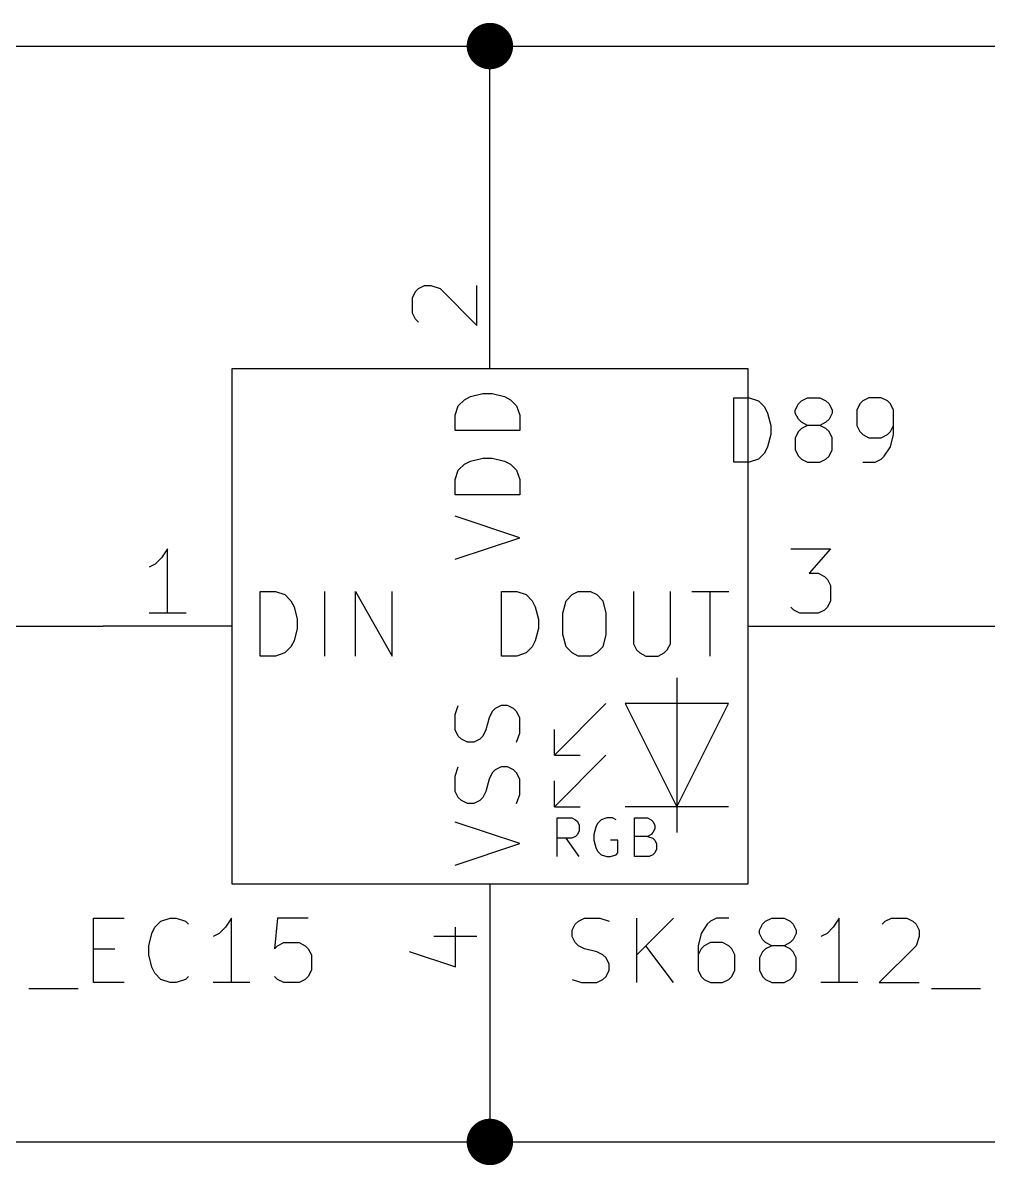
# Model space of a CAD drawing. Header units: millimetres. Extents: x 10 to 287, y -200 to -10.
# Drawn here: x 113.99 to 133.01, y -62.69 to -40.18 of the extents above; entities that cross this region are included whole.
import ezdxf

# ---------------------------------------------------------------- set-up
doc = ezdxf.new("R2010")
doc.units = ezdxf.units.MM
for name, color, linetype in [('GREENSIXTYFIVE', 129, 'CONTINUOUS'), ('LIGHTGREEN', 92, 'CONTINUOUS'), ('LIGHTRED', 12, 'CONTINUOUS'), ('RED', 14, 'CONTINUOUS'), ('WHITE', 250, 'CONTINUOUS')]:
    doc.layers.add(name, color=color, linetype=linetype)

msp = doc.modelspace()

# ---------------------------------------------------------------- linework, layer by layer
at = {"layer": 'GREENSIXTYFIVE', "linetype": 'CONTINUOUS'}
for p, q in [((122.568, -47.7278), (122.689, -47.6068)), ((122.568, -47.7278), (122.689, -47.6068)), ((122.689, -47.6068), (122.8099, -47.5463)), ((122.689, -47.6068), (122.8099, -47.5463)), ((122.8099, -47.5463), (123.0518, -47.4859)), ((122.8099, -47.5463), (123.0518, -47.4859)), ((123.0518, -47.4859), (123.2332, -47.4859)), ((123.0518, -47.4859), (123.2332, -47.4859)), ((123.2332, -47.4859), (123.4751, -47.5463)), ((123.2332, -47.4859), (123.4751, -47.5463)), ((123.4751, -47.5463), (123.5961, -47.6068)), ((123.4751, -47.5463), (123.5961, -47.6068)), ((123.5961, -47.6068), (123.7171, -47.7278)), ((123.5961, -47.6068), (123.7171, -47.7278)), ((127.9978, -48.8392), (127.9978, -47.5692)), ((127.9978, -47.5692), (128.3002, -47.5692)), ((127.9978, -48.8392), (127.9978, -47.5692)), ((127.9978, -47.5692), (128.3002, -47.5692)), ((128.3002, -47.5692), (128.4816, -47.6297)), ((128.3002, -47.5692), (128.4816, -47.6297)), ((128.4816, -47.6297), (128.6026, -47.7507)), ((128.4816, -47.6297), (128.6026, -47.7507)), ((129.2074, -47.8111), (129.2678, -47.6902)), ((129.2074, -47.8111), (129.2678, -47.6902)), ((129.2678, -47.6902), (129.3283, -47.6297)), ((129.2678, -47.6902), (129.3283, -47.6297)), ((129.3283, -47.6297), (129.4493, -47.5692)), ((129.3283, -47.6297), (129.4493, -47.5692)), ((129.4493, -47.5692), (129.6912, -47.5692)), ((129.4493, -47.5692), (129.6912, -47.5692)), ((129.6912, -47.5692), (129.8121, -47.6297)), ((129.6912, -47.5692), (129.8121, -47.6297)), ((129.8121, -47.6297), (129.8726, -47.6902)), ((129.8121, -47.6297), (129.8726, -47.6902)), ((129.8726, -47.6902), (129.9331, -47.8111)), ((129.8726, -47.6902), (129.9331, -47.8111)), ((130.4773, -47.6902), (130.4169, -47.8111)), ((130.4773, -47.6902), (130.4169, -47.8111)), ((130.5378, -47.6297), (130.4773, -47.6902)), ((130.5378, -47.6297), (130.4773, -47.6902)), ((130.6588, -47.5692), (130.5378, -47.6297)), ((130.6588, -47.5692), (130.5378, -47.6297)), ((130.9007, -47.5692), (130.6588, -47.5692)), ((130.9007, -47.5692), (130.6588, -47.5692)), ((131.0216, -47.6297), (130.9007, -47.5692)), ((131.0216, -47.6297), (130.9007, -47.5692)), ((131.0821, -47.6902), (131.0216, -47.6297)), ((131.0821, -47.6902), (131.0216, -47.6297)), ((131.1426, -47.8111), (131.0821, -47.6902)), ((131.1426, -47.8111), (131.0821, -47.6902)), ((122.5075, -47.9092), (122.568, -47.7278)), ((122.5075, -47.9092), (122.568, -47.7278)), ((122.5075, -48.2116), (122.5075, -47.9092)), ((122.5075, -48.2116), (122.5075, -47.9092)), ((123.7171, -47.7278), (123.7775, -47.9092)), ((123.7171, -47.7278), (123.7775, -47.9092)), ((123.7775, -47.9092), (123.7775, -48.2116)), ((123.7775, -47.9092), (123.7775, -48.2116)), ((128.6026, -47.7507), (128.6631, -47.8716)), ((128.6026, -47.7507), (128.6631, -47.8716)), ((128.6631, -47.8716), (128.7235, -48.1135)), ((128.6631, -47.8716), (128.7235, -48.1135)), ((129.2074, -47.8716), (129.2074, -47.8111)), ((129.2074, -47.8716), (129.2074, -47.8111)), ((129.2678, -47.9926), (129.2074, -47.8716)), ((129.2678, -47.9926), (129.2074, -47.8716)), ((129.9331, -47.8716), (129.8726, -47.9926)), ((129.9331, -47.8716), (129.8726, -47.9926)), ((129.9331, -47.8111), (129.9331, -47.8716)), ((129.9331, -47.8111), (129.9331, -47.8716)), ((130.4169, -47.8111), (130.4169, -48.1135)), ((130.4169, -47.8111), (130.4169, -48.1135)), ((131.1426, -48.2949), (131.1426, -47.8111)), ((131.1426, -48.2949), (131.1426, -47.8111)), ((128.7235, -48.1135), (128.7235, -48.2949)), ((128.7235, -48.1135), (128.7235, -48.2949)), ((129.3283, -48.053), (129.2678, -47.9926)), ((129.3283, -48.053), (129.2678, -47.9926)), ((129.4493, -48.1135), (129.3283, -48.053)), ((129.4493, -48.1135), (129.3283, -48.053)), ((129.4493, -48.1135), (129.3283, -48.174)), ((129.4493, -48.1135), (129.3283, -48.174)), ((129.6912, -48.1135), (129.4493, -48.1135)), ((129.6912, -48.1135), (129.4493, -48.1135)), ((129.8121, -48.053), (129.6912, -48.1135)), ((129.8121, -48.053), (129.6912, -48.1135)), ((129.8121, -48.174), (129.6912, -48.1135)), ((129.8121, -48.174), (129.6912, -48.1135)), ((129.8726, -47.9926), (129.8121, -48.053)), ((129.8726, -47.9926), (129.8121, -48.053)), ((130.4169, -48.1135), (130.4773, -48.2345)), ((130.4169, -48.1135), (130.4773, -48.2345)), ((131.0821, -48.2345), (131.1426, -48.1135)), ((131.0821, -48.2345), (131.1426, -48.1135)), ((123.7775, -48.2116), (122.5075, -48.2116)), ((123.7775, -48.2116), (122.5075, -48.2116)), ((128.7235, -48.2949), (128.6631, -48.5368)), ((128.7235, -48.2949), (128.6631, -48.5368)), ((129.2678, -48.2345), (129.2074, -48.3554)), ((129.2678, -48.2345), (129.2074, -48.3554)), ((129.2074, -48.3554), (129.2074, -48.5973)), ((129.2074, -48.3554), (129.2074, -48.5973)), ((129.3283, -48.174), (129.2678, -48.2345)), ((129.3283, -48.174), (129.2678, -48.2345)), ((129.8726, -48.2345), (129.8121, -48.174)), ((129.8726, -48.2345), (129.8121, -48.174)), ((129.9331, -48.3554), (129.8726, -48.2345)), ((129.9331, -48.3554), (129.8726, -48.2345)), ((129.9331, -48.5973), (129.9331, -48.3554)), ((129.9331, -48.5973), (129.9331, -48.3554)), ((130.4773, -48.2345), (130.5378, -48.2949)), ((130.4773, -48.2345), (130.5378, -48.2949)), ((130.5378, -48.2949), (130.6588, -48.3554)), ((130.5378, -48.2949), (130.6588, -48.3554)), ((130.6588, -48.3554), (130.9007, -48.3554)), ((130.6588, -48.3554), (130.9007, -48.3554)), ((130.9007, -48.3554), (131.0216, -48.2949)), ((130.9007, -48.3554), (131.0216, -48.2949)), ((131.0216, -48.2949), (131.0821, -48.2345)), ((131.0216, -48.2949), (131.0821, -48.2345)), ((131.0821, -48.5368), (131.1426, -48.2949)), ((131.0821, -48.5368), (131.1426, -48.2949)), ((128.6631, -48.5368), (128.6026, -48.6578)), ((128.6631, -48.5368), (128.6026, -48.6578)), ((129.2074, -48.5973), (129.2678, -48.7183)), ((129.2074, -48.5973), (129.2678, -48.7183)), ((129.8726, -48.7183), (129.9331, -48.5973)), ((129.8726, -48.7183), (129.9331, -48.5973)), ((130.9611, -48.7183), (131.0821, -48.5368)), ((130.9611, -48.7183), (131.0821, -48.5368)), ((122.689, -48.8768), (122.8099, -48.8163)), ((122.689, -48.8768), (122.8099, -48.8163)), ((122.8099, -48.8163), (123.0518, -48.7559)), ((122.8099, -48.8163), (123.0518, -48.7559)), ((123.0518, -48.7559), (123.2332, -48.7559)), ((123.0518, -48.7559), (123.2332, -48.7559)), ((123.2332, -48.7559), (123.4751, -48.8163)), ((123.2332, -48.7559), (123.4751, -48.8163)), ((123.4751, -48.8163), (123.5961, -48.8768)), ((123.4751, -48.8163), (123.5961, -48.8768)), ((128.4816, -48.7788), (128.3002, -48.8392)), ((128.4816, -48.7788), (128.3002, -48.8392)), ((128.6026, -48.6578), (128.4816, -48.7788)), ((128.6026, -48.6578), (128.4816, -48.7788)), ((129.2678, -48.7183), (129.3283, -48.7788)), ((129.2678, -48.7183), (129.3283, -48.7788)), ((129.3283, -48.7788), (129.4493, -48.8392)), ((129.3283, -48.7788), (129.4493, -48.8392)), ((129.6912, -48.8392), (129.8121, -48.7788)), ((129.6912, -48.8392), (129.8121, -48.7788)), ((129.8121, -48.7788), (129.8726, -48.7183)), ((129.8121, -48.7788), (129.8726, -48.7183)), ((130.7797, -48.8392), (130.9007, -48.7788)), ((130.7797, -48.8392), (130.9007, -48.7788)), ((130.9007, -48.7788), (130.9611, -48.7183)), ((130.9007, -48.7788), (130.9611, -48.7183)), ((122.5075, -49.1792), (122.568, -48.9978)), ((122.5075, -49.1792), (122.568, -48.9978)), ((122.568, -48.9978), (122.689, -48.8768)), ((122.568, -48.9978), (122.689, -48.8768)), ((123.5961, -48.8768), (123.7171, -48.9978)), ((123.5961, -48.8768), (123.7171, -48.9978)), ((123.7171, -48.9978), (123.7775, -49.1792)), ((123.7171, -48.9978), (123.7775, -49.1792)), ((128.3002, -48.8392), (127.9978, -48.8392)), ((128.3002, -48.8392), (127.9978, -48.8392)), ((129.4493, -48.8392), (129.6912, -48.8392)), ((129.4493, -48.8392), (129.6912, -48.8392)), ((130.5378, -48.8392), (130.7797, -48.8392)), ((130.5378, -48.8392), (130.7797, -48.8392)), ((122.5075, -49.4816), (122.5075, -49.1792)), ((122.5075, -49.4816), (122.5075, -49.1792)), ((123.7775, -49.1792), (123.7775, -49.4816)), ((123.7775, -49.1792), (123.7775, -49.4816)), ((123.7775, -49.4816), (122.5075, -49.4816)), ((123.7775, -49.4816), (122.5075, -49.4816)), ((123.7775, -50.3283), (122.5075, -49.9049)), ((123.7775, -50.3283), (122.5075, -49.9049)), ((122.5075, -50.7516), (123.7775, -50.3283)), ((122.5075, -50.7516), (123.7775, -50.3283)), ((118.6663, -52.6575), (118.6663, -51.3875)), ((118.6663, -51.3875), (118.9687, -51.3875)), ((118.6663, -52.6575), (118.6663, -51.3875)), ((118.6663, -51.3875), (118.9687, -51.3875)), ((118.9687, -51.3875), (119.1501, -51.448)), ((118.9687, -51.3875), (119.1501, -51.448)), ((119.1501, -51.448), (119.2711, -51.569)), ((119.1501, -51.448), (119.2711, -51.569)), ((119.9363, -52.6575), (119.9363, -51.3875)), ((119.9363, -52.6575), (119.9363, -51.3875)), ((120.5411, -52.6575), (120.5411, -51.3875)), ((120.5411, -51.3875), (121.2668, -52.6575)), ((120.5411, -52.6575), (120.5411, -51.3875)), ((120.5411, -51.3875), (121.2668, -52.6575)), ((121.2668, -52.6575), (121.2668, -51.3875)), ((121.2668, -52.6575), (121.2668, -51.3875)), ((123.4197, -52.6575), (123.4197, -51.3875)), ((123.4197, -51.3875), (123.7221, -51.3875)), ((123.4197, -52.6575), (123.4197, -51.3875)), ((123.4197, -51.3875), (123.7221, -51.3875)), ((123.7221, -51.3875), (123.9035, -51.448)), ((123.7221, -51.3875), (123.9035, -51.448)), ((123.9035, -51.448), (124.0245, -51.569)), ((123.9035, -51.448), (124.0245, -51.569)), ((124.6897, -51.569), (124.8107, -51.448)), ((124.6897, -51.569), (124.8107, -51.448)), ((124.8107, -51.448), (124.9316, -51.3875)), ((124.8107, -51.448), (124.9316, -51.3875)), ((124.9316, -51.3875), (125.1735, -51.3875)), ((124.9316, -51.3875), (125.1735, -51.3875)), ((125.1735, -51.3875), (125.2945, -51.448)), ((125.1735, -51.3875), (125.2945, -51.448)), ((125.2945, -51.448), (125.4154, -51.569)), ((125.2945, -51.448), (125.4154, -51.569)), ((126.0202, -51.3875), (126.0202, -52.4156)), ((126.0202, -51.3875), (126.0202, -52.4156)), ((126.7459, -52.4156), (126.7459, -51.3875)), ((126.7459, -52.4156), (126.7459, -51.3875)), ((127.1693, -51.3875), (127.895, -51.3875)), ((127.1693, -51.3875), (127.895, -51.3875)), ((127.5322, -52.6575), (127.5322, -51.3875)), ((127.5322, -52.6575), (127.5322, -51.3875)), ((119.2711, -51.569), (119.3316, -51.6899)), ((119.2711, -51.569), (119.3316, -51.6899)), ((119.3316, -51.6899), (119.392, -51.9318)), ((119.3316, -51.6899), (119.392, -51.9318)), ((124.0245, -51.569), (124.085, -51.6899)), ((124.0245, -51.569), (124.085, -51.6899)), ((124.085, -51.6899), (124.1454, -51.9318)), ((124.085, -51.6899), (124.1454, -51.9318)), ((124.6293, -51.8109), (124.6897, -51.569)), ((124.6293, -51.8109), (124.6897, -51.569)), ((125.4154, -51.569), (125.4759, -51.8109)), ((125.4154, -51.569), (125.4759, -51.8109)), ((119.392, -51.9318), (119.392, -52.1132)), ((119.392, -51.9318), (119.392, -52.1132)), ((124.1454, -51.9318), (124.1454, -52.1132)), ((124.1454, -51.9318), (124.1454, -52.1132)), ((124.6293, -52.2342), (124.6293, -51.8109)), ((124.6293, -52.2342), (124.6293, -51.8109)), ((125.4759, -51.8109), (125.4759, -52.2342)), ((125.4759, -51.8109), (125.4759, -52.2342)), ((119.392, -52.1132), (119.3316, -52.3551)), ((119.392, -52.1132), (119.3316, -52.3551)), ((124.1454, -52.1132), (124.085, -52.3551)), ((124.1454, -52.1132), (124.085, -52.3551)), ((119.3316, -52.3551), (119.2711, -52.4761)), ((119.3316, -52.3551), (119.2711, -52.4761)), ((124.085, -52.3551), (124.0245, -52.4761)), ((124.085, -52.3551), (124.0245, -52.4761)), ((124.6897, -52.4761), (124.6293, -52.2342)), ((124.6897, -52.4761), (124.6293, -52.2342)), ((125.4759, -52.2342), (125.4154, -52.4761)), ((125.4759, -52.2342), (125.4154, -52.4761)), ((126.0202, -52.4156), (126.0807, -52.5366)), ((126.0202, -52.4156), (126.0807, -52.5366)), ((126.6855, -52.5366), (126.7459, -52.4156)), ((126.6855, -52.5366), (126.7459, -52.4156)), ((118.9687, -52.6575), (118.6663, -52.6575)), ((118.9687, -52.6575), (118.6663, -52.6575)), ((119.1501, -52.5971), (118.9687, -52.6575)), ((119.1501, -52.5971), (118.9687, -52.6575)), ((119.2711, -52.4761), (119.1501, -52.5971)), ((119.2711, -52.4761), (119.1501, -52.5971)), ((123.7221, -52.6575), (123.4197, -52.6575)), ((123.7221, -52.6575), (123.4197, -52.6575)), ((123.9035, -52.5971), (123.7221, -52.6575)), ((123.9035, -52.5971), (123.7221, -52.6575)), ((124.0245, -52.4761), (123.9035, -52.5971)), ((124.0245, -52.4761), (123.9035, -52.5971)), ((124.8107, -52.5971), (124.6897, -52.4761)), ((124.8107, -52.5971), (124.6897, -52.4761)), ((124.9316, -52.6575), (124.8107, -52.5971)), ((124.9316, -52.6575), (124.8107, -52.5971)), ((125.1735, -52.6575), (124.9316, -52.6575)), ((125.1735, -52.6575), (124.9316, -52.6575)), ((125.2945, -52.5971), (125.1735, -52.6575)), ((125.2945, -52.5971), (125.1735, -52.6575)), ((125.4154, -52.4761), (125.2945, -52.5971)), ((125.4154, -52.4761), (125.2945, -52.5971)), ((126.0807, -52.5366), (126.1412, -52.5971)), ((126.0807, -52.5366), (126.1412, -52.5971)), ((126.1412, -52.5971), (126.2621, -52.6575)), ((126.1412, -52.5971), (126.2621, -52.6575)), ((126.2621, -52.6575), (126.504, -52.6575)), ((126.2621, -52.6575), (126.504, -52.6575)), ((126.504, -52.6575), (126.625, -52.5971)), ((126.504, -52.6575), (126.625, -52.5971)), ((126.625, -52.5971), (126.6855, -52.5366)), ((126.625, -52.5971), (126.6855, -52.5366)), ((122.5075, -53.8117), (122.568, -53.6302)), ((122.5075, -53.8117), (122.568, -53.6302)), ((123.2332, -53.7512), (123.1728, -53.8721)), ((123.2332, -53.7512), (123.1728, -53.8721)), ((123.2937, -53.6907), (123.2332, -53.7512)), ((123.2937, -53.6907), (123.2332, -53.7512)), ((123.4147, -53.6302), (123.2937, -53.6907)), ((123.4147, -53.6302), (123.2937, -53.6907)), ((123.5356, -53.6302), (123.4147, -53.6302)), ((123.5356, -53.6302), (123.4147, -53.6302)), ((123.6566, -53.6907), (123.5356, -53.6302)), ((123.6566, -53.6907), (123.5356, -53.6302)), ((123.7171, -53.7512), (123.6566, -53.6907)), ((123.7171, -53.7512), (123.6566, -53.6907)), ((123.7775, -53.8721), (123.7171, -53.7512)), ((123.7775, -53.8721), (123.7171, -53.7512)), ((122.5075, -54.114), (122.5075, -53.8117)), ((122.5075, -54.114), (122.5075, -53.8117)), ((123.1728, -53.8721), (123.1123, -54.114)), ((123.1728, -53.8721), (123.1123, -54.114)), ((123.7775, -54.1745), (123.7775, -53.8721)), ((123.7775, -54.1745), (123.7775, -53.8721)), ((122.568, -54.235), (122.5075, -54.114)), ((122.568, -54.235), (122.5075, -54.114)), ((122.6285, -54.2955), (122.568, -54.235)), ((122.6285, -54.2955), (122.568, -54.235)), ((123.0518, -54.235), (122.9913, -54.2955)), ((123.0518, -54.235), (122.9913, -54.2955)), ((123.1123, -54.114), (123.0518, -54.235)), ((123.1123, -54.114), (123.0518, -54.235)), ((123.7171, -54.3559), (123.7775, -54.1745)), ((123.7171, -54.3559), (123.7775, -54.1745)), ((122.7494, -54.3559), (122.6285, -54.2955)), ((122.7494, -54.3559), (122.6285, -54.2955)), ((122.8704, -54.3559), (122.7494, -54.3559)), ((122.8704, -54.3559), (122.7494, -54.3559)), ((122.9913, -54.2955), (122.8704, -54.3559)), ((122.9913, -54.2955), (122.8704, -54.3559)), ((122.5075, -55.0212), (122.568, -54.8397)), ((122.5075, -55.0212), (122.568, -54.8397)), ((123.2937, -54.9002), (123.2332, -54.9607)), ((123.2937, -54.9002), (123.2332, -54.9607)), ((123.4147, -54.8397), (123.2937, -54.9002)), ((123.4147, -54.8397), (123.2937, -54.9002)), ((123.5356, -54.8397), (123.4147, -54.8397)), ((123.5356, -54.8397), (123.4147, -54.8397)), ((123.6566, -54.9002), (123.5356, -54.8397)), ((123.6566, -54.9002), (123.5356, -54.8397)), ((123.7171, -54.9607), (123.6566, -54.9002)), ((123.7171, -54.9607), (123.6566, -54.9002)), ((122.5075, -55.3235), (122.5075, -55.0212)), ((122.5075, -55.3235), (122.5075, -55.0212)), ((123.1728, -55.0816), (123.1123, -55.3235)), ((123.1728, -55.0816), (123.1123, -55.3235)), ((123.2332, -54.9607), (123.1728, -55.0816)), ((123.2332, -54.9607), (123.1728, -55.0816)), ((123.7775, -55.0816), (123.7171, -54.9607)), ((123.7775, -55.0816), (123.7171, -54.9607)), ((123.7775, -55.384), (123.7775, -55.0816)), ((123.7775, -55.384), (123.7775, -55.0816)), ((122.568, -55.4445), (122.5075, -55.3235)), ((122.568, -55.4445), (122.5075, -55.3235)), ((123.1123, -55.3235), (123.0518, -55.4445)), ((123.1123, -55.3235), (123.0518, -55.4445)), ((122.6285, -55.505), (122.568, -55.4445)), ((122.6285, -55.505), (122.568, -55.4445)), ((122.7494, -55.5654), (122.6285, -55.505)), ((122.7494, -55.5654), (122.6285, -55.505)), ((122.8704, -55.5654), (122.7494, -55.5654)), ((122.8704, -55.5654), (122.7494, -55.5654)), ((122.9913, -55.505), (122.8704, -55.5654)), ((122.9913, -55.505), (122.8704, -55.5654)), ((123.0518, -55.4445), (122.9913, -55.505)), ((123.0518, -55.4445), (122.9913, -55.505)), ((123.7171, -55.5654), (123.7775, -55.384)), ((123.7171, -55.5654), (123.7775, -55.384)), ((123.7775, -56.3517), (122.5075, -55.9283)), ((123.7775, -56.3517), (122.5075, -55.9283)), ((122.5075, -56.775), (123.7775, -56.3517)), ((122.5075, -56.775), (123.7775, -56.3517)), ((115.3786, -59.0889), (115.3786, -57.8189)), ((115.3786, -57.8189), (115.9834, -57.8189)), ((115.3786, -59.0889), (115.3786, -57.8189)), ((115.3786, -57.8189), (115.9834, -57.8189)), ((116.7091, -57.8794), (116.8905, -57.8189)), ((116.7091, -57.8794), (116.8905, -57.8189)), ((116.8905, -57.8189), (117.0114, -57.8189)), ((116.8905, -57.8189), (117.0114, -57.8189)), ((117.0114, -57.8189), (117.1929, -57.8794)), ((117.0114, -57.8189), (117.1929, -57.8794)), ((118.1, -57.8189), (117.9791, -58.0004)), ((118.1, -57.8189), (117.9791, -58.0004)), ((118.1, -59.0889), (118.1, -57.8189)), ((118.1, -59.0889), (118.1, -57.8189)), ((119.0071, -57.8189), (118.9467, -58.4237)), ((119.0071, -57.8189), (118.9467, -58.4237)), ((119.6119, -57.8189), (119.0071, -57.8189)), ((119.6119, -57.8189), (119.0071, -57.8189)), ((124.934, -57.8794), (125.055, -57.8189)), ((124.934, -57.8794), (125.055, -57.8189)), ((125.055, -57.8189), (125.3573, -57.8189)), ((125.055, -57.8189), (125.3573, -57.8189)), ((125.3573, -57.8189), (125.5388, -57.8794)), ((125.3573, -57.8189), (125.5388, -57.8794)), ((126.083, -59.0889), (126.083, -57.8189)), ((126.8087, -57.8189), (126.083, -58.5446)), ((126.083, -59.0889), (126.083, -57.8189)), ((126.8087, -57.8189), (126.083, -58.5446)), ((127.6554, -57.8189), (127.5345, -57.8794)), ((127.6554, -57.8189), (127.5345, -57.8794)), ((127.8973, -57.8189), (127.6554, -57.8189)), ((127.8973, -57.8189), (127.6554, -57.8189)), ((128.623, -57.8794), (128.744, -57.8189)), ((128.623, -57.8794), (128.744, -57.8189)), ((128.744, -57.8189), (128.9859, -57.8189)), ((128.744, -57.8189), (128.9859, -57.8189)), ((128.9859, -57.8189), (129.1068, -57.8794)), ((128.9859, -57.8189), (129.1068, -57.8794)), ((130.0744, -57.8189), (129.9535, -58.0004)), ((130.0744, -57.8189), (129.9535, -58.0004)), ((130.0744, -59.0889), (130.0744, -57.8189)), ((130.0744, -59.0889), (130.0744, -57.8189)), ((130.9815, -57.8794), (131.1025, -57.8189)), ((130.9815, -57.8794), (131.1025, -57.8189)), ((131.1025, -57.8189), (131.4049, -57.8189)), ((131.1025, -57.8189), (131.4049, -57.8189)), ((131.4049, -57.8189), (131.5258, -57.8794)), ((131.4049, -57.8189), (131.5258, -57.8794)), ((116.5276, -58.1213), (116.5881, -58.0004)), ((116.5276, -58.1213), (116.5881, -58.0004)), ((116.5881, -58.0004), (116.7091, -57.8794)), ((116.5881, -58.0004), (116.7091, -57.8794)), ((117.1929, -57.8794), (117.2533, -57.9399)), ((117.1929, -57.8794), (117.2533, -57.9399)), ((117.9791, -58.0004), (117.8581, -58.1213)), ((117.9791, -58.0004), (117.8581, -58.1213)), ((124.8131, -58.0608), (124.8735, -57.9399)), ((124.8131, -58.0608), (124.8735, -57.9399)), ((124.8131, -58.1818), (124.8131, -58.0608)), ((124.8131, -58.1818), (124.8131, -58.0608)), ((124.8735, -57.9399), (124.934, -57.8794)), ((124.8735, -57.9399), (124.934, -57.8794)), ((127.474, -57.9399), (127.353, -58.1213)), ((127.474, -57.9399), (127.353, -58.1213)), ((127.5345, -57.8794), (127.474, -57.9399)), ((127.5345, -57.8794), (127.474, -57.9399)), ((128.5021, -58.0608), (128.5625, -57.9399)), ((128.5021, -58.0608), (128.5625, -57.9399)), ((128.5021, -58.1213), (128.5021, -58.0608)), ((128.5021, -58.1213), (128.5021, -58.0608)), ((128.5625, -57.9399), (128.623, -57.8794)), ((128.5625, -57.9399), (128.623, -57.8794)), ((129.1068, -57.8794), (129.1673, -57.9399)), ((129.1068, -57.8794), (129.1673, -57.9399)), ((129.1673, -57.9399), (129.2278, -58.0608)), ((129.1673, -57.9399), (129.2278, -58.0608)), ((129.2278, -58.0608), (129.2278, -58.1213)), ((129.2278, -58.0608), (129.2278, -58.1213)), ((129.9535, -58.0004), (129.8325, -58.1213)), ((129.9535, -58.0004), (129.8325, -58.1213)), ((130.9211, -57.9399), (130.9815, -57.8794)), ((130.9211, -57.9399), (130.9815, -57.8794)), ((131.5258, -57.8794), (131.5863, -57.9399)), ((131.5258, -57.8794), (131.5863, -57.9399)), ((131.5863, -57.9399), (131.6468, -58.0608)), ((131.5863, -57.9399), (131.6468, -58.0608)), ((131.6468, -58.0608), (131.6468, -58.1818)), ((131.6468, -58.0608), (131.6468, -58.1818)), ((116.4672, -58.3632), (116.5276, -58.1213)), ((116.4672, -58.3632), (116.5276, -58.1213)), ((117.8581, -58.1213), (117.7372, -58.1818)), ((117.8581, -58.1213), (117.7372, -58.1818)), ((124.8735, -58.3027), (124.8131, -58.1818)), ((124.8735, -58.3027), (124.8131, -58.1818)), ((127.353, -58.1213), (127.2926, -58.3632)), ((127.353, -58.1213), (127.2926, -58.3632)), ((128.5625, -58.2423), (128.5021, -58.1213)), ((128.5625, -58.2423), (128.5021, -58.1213)), ((128.623, -58.3027), (128.5625, -58.2423)), ((128.623, -58.3027), (128.5625, -58.2423)), ((129.1673, -58.2423), (129.1068, -58.3027)), ((129.1673, -58.2423), (129.1068, -58.3027)), ((129.2278, -58.1213), (129.1673, -58.2423)), ((129.2278, -58.1213), (129.1673, -58.2423)), ((129.8325, -58.1213), (129.7116, -58.1818)), ((129.8325, -58.1213), (129.7116, -58.1818)), ((131.6468, -58.1818), (131.5863, -58.3632)), ((131.6468, -58.1818), (131.5863, -58.3632)), ((115.3786, -58.4237), (115.802, -58.4237)), ((115.3786, -58.4237), (115.802, -58.4237)), ((116.4672, -58.5446), (116.4672, -58.3632)), ((116.4672, -58.5446), (116.4672, -58.3632)), ((118.9467, -58.4237), (119.0071, -58.3632)), ((118.9467, -58.4237), (119.0071, -58.3632)), ((119.0071, -58.3632), (119.1281, -58.3027)), ((119.0071, -58.3632), (119.1281, -58.3027)), ((119.1281, -58.3027), (119.4305, -58.3027)), ((119.1281, -58.3027), (119.4305, -58.3027)), ((119.4305, -58.3027), (119.5514, -58.3632)), ((119.4305, -58.3027), (119.5514, -58.3632)), ((119.5514, -58.3632), (119.6119, -58.4237)), ((119.5514, -58.3632), (119.6119, -58.4237)), ((119.6119, -58.4237), (119.6724, -58.5446)), ((119.6119, -58.4237), (119.6724, -58.5446)), ((124.934, -58.3632), (124.8735, -58.3027)), ((124.934, -58.3632), (124.8735, -58.3027)), ((125.055, -58.4237), (124.934, -58.3632)), ((125.055, -58.4237), (124.934, -58.3632)), ((125.2969, -58.4842), (125.055, -58.4237)), ((125.2969, -58.4842), (125.055, -58.4237)), ((125.4178, -58.5446), (125.2969, -58.4842)), ((125.4178, -58.5446), (125.2969, -58.4842)), ((126.8087, -59.0889), (126.2645, -58.3632)), ((126.8087, -59.0889), (126.2645, -58.3632)), ((127.2926, -58.3632), (127.2926, -58.847)), ((127.2926, -58.3632), (127.2926, -58.847)), ((127.353, -58.4237), (127.2926, -58.5446)), ((127.353, -58.4237), (127.2926, -58.5446)), ((127.4135, -58.3632), (127.353, -58.4237)), ((127.4135, -58.3632), (127.353, -58.4237)), ((127.5345, -58.3027), (127.4135, -58.3632)), ((127.5345, -58.3027), (127.4135, -58.3632)), ((127.7764, -58.3027), (127.5345, -58.3027)), ((127.7764, -58.3027), (127.5345, -58.3027)), ((127.8973, -58.3632), (127.7764, -58.3027)), ((127.8973, -58.3632), (127.7764, -58.3027)), ((127.9578, -58.4237), (127.8973, -58.3632)), ((127.9578, -58.4237), (127.8973, -58.3632)), ((128.0183, -58.5446), (127.9578, -58.4237)), ((128.0183, -58.5446), (127.9578, -58.4237)), ((128.5625, -58.4842), (128.5021, -58.6051)), ((128.5625, -58.4842), (128.5021, -58.6051)), ((128.623, -58.4237), (128.5625, -58.4842)), ((128.623, -58.4237), (128.5625, -58.4842)), ((128.744, -58.3632), (128.623, -58.3027)), ((128.744, -58.3632), (128.623, -58.3027)), ((128.744, -58.3632), (128.623, -58.4237)), ((128.744, -58.3632), (128.623, -58.4237)), ((128.9859, -58.3632), (128.744, -58.3632)), ((128.9859, -58.3632), (128.744, -58.3632)), ((129.1068, -58.3027), (128.9859, -58.3632)), ((129.1068, -58.3027), (128.9859, -58.3632)), ((129.1068, -58.4237), (128.9859, -58.3632)), ((129.1068, -58.4237), (128.9859, -58.3632)), ((129.1673, -58.4842), (129.1068, -58.4237)), ((129.1673, -58.4842), (129.1068, -58.4237)), ((129.2278, -58.6051), (129.1673, -58.4842)), ((129.2278, -58.6051), (129.1673, -58.4842)), ((131.5863, -58.3632), (130.8606, -59.0889)), ((131.5863, -58.3632), (130.8606, -59.0889)), ((116.5276, -58.7865), (116.4672, -58.5446)), ((116.5276, -58.7865), (116.4672, -58.5446)), ((119.6724, -58.5446), (119.6724, -58.847)), ((119.6724, -58.5446), (119.6724, -58.847)), ((125.4783, -58.6051), (125.4178, -58.5446)), ((125.4783, -58.6051), (125.4178, -58.5446)), ((125.5388, -58.7261), (125.4783, -58.6051)), ((125.5388, -58.7261), (125.4783, -58.6051)), ((125.5388, -58.847), (125.5388, -58.7261)), ((125.5388, -58.847), (125.5388, -58.7261)), ((128.0183, -58.847), (128.0183, -58.5446)), ((128.0183, -58.847), (128.0183, -58.5446)), ((128.5021, -58.6051), (128.5021, -58.847)), ((128.5021, -58.6051), (128.5021, -58.847)), ((129.2278, -58.847), (129.2278, -58.6051)), ((129.2278, -58.847), (129.2278, -58.6051)), ((116.5881, -58.9075), (116.5276, -58.7865)), ((116.5881, -58.9075), (116.5276, -58.7865)), ((116.7091, -59.0285), (116.5881, -58.9075)), ((116.7091, -59.0285), (116.5881, -58.9075)), ((119.6724, -58.847), (119.6119, -58.968)), ((119.6724, -58.847), (119.6119, -58.968)), ((125.4783, -58.968), (125.5388, -58.847)), ((125.4783, -58.968), (125.5388, -58.847)), ((127.2926, -58.847), (127.353, -58.968)), ((127.2926, -58.847), (127.353, -58.968)), ((127.9578, -58.968), (128.0183, -58.847)), ((127.9578, -58.968), (128.0183, -58.847)), ((128.5021, -58.847), (128.5625, -58.968)), ((128.5021, -58.847), (128.5625, -58.968)), ((129.1673, -58.968), (129.2278, -58.847)), ((129.1673, -58.968), (129.2278, -58.847)), ((115.9834, -59.0889), (115.3786, -59.0889)), ((115.9834, -59.0889), (115.3786, -59.0889)), ((116.8905, -59.0889), (116.7091, -59.0285)), ((116.8905, -59.0889), (116.7091, -59.0285)), ((117.0114, -59.0889), (116.8905, -59.0889)), ((117.0114, -59.0889), (116.8905, -59.0889)), ((117.1929, -59.0285), (117.0114, -59.0889)), ((117.1929, -59.0285), (117.0114, -59.0889)), ((117.2533, -58.968), (117.1929, -59.0285)), ((117.2533, -58.968), (117.1929, -59.0285)), ((118.4629, -59.0889), (117.7372, -59.0889)), ((118.4629, -59.0889), (117.7372, -59.0889)), ((119.0071, -59.0285), (118.9467, -58.968)), ((119.0071, -59.0285), (118.9467, -58.968)), ((119.1281, -59.0889), (119.0071, -59.0285)), ((119.1281, -59.0889), (119.0071, -59.0285)), ((119.4305, -59.0889), (119.1281, -59.0889)), ((119.4305, -59.0889), (119.1281, -59.0889)), ((119.5514, -59.0285), (119.4305, -59.0889)), ((119.5514, -59.0285), (119.4305, -59.0889)), ((119.6119, -58.968), (119.5514, -59.0285)), ((119.6119, -58.968), (119.5514, -59.0285)), ((124.8131, -59.0285), (124.9945, -59.0889)), ((124.8131, -59.0285), (124.9945, -59.0889)), ((124.9945, -59.0889), (125.2969, -59.0889)), ((124.9945, -59.0889), (125.2969, -59.0889)), ((125.2969, -59.0889), (125.4178, -59.0285)), ((125.2969, -59.0889), (125.4178, -59.0285)), ((125.4178, -59.0285), (125.4783, -58.968)), ((125.4178, -59.0285), (125.4783, -58.968)), ((127.353, -58.968), (127.4135, -59.0285)), ((127.353, -58.968), (127.4135, -59.0285)), ((127.4135, -59.0285), (127.5345, -59.0889)), ((127.4135, -59.0285), (127.5345, -59.0889)), ((127.5345, -59.0889), (127.7764, -59.0889)), ((127.5345, -59.0889), (127.7764, -59.0889)), ((127.7764, -59.0889), (127.8973, -59.0285)), ((127.7764, -59.0889), (127.8973, -59.0285)), ((127.8973, -59.0285), (127.9578, -58.968)), ((127.8973, -59.0285), (127.9578, -58.968)), ((128.5625, -58.968), (128.623, -59.0285)), ((128.5625, -58.968), (128.623, -59.0285)), ((128.623, -59.0285), (128.744, -59.0889)), ((128.623, -59.0285), (128.744, -59.0889)), ((128.744, -59.0889), (128.9859, -59.0889)), ((128.744, -59.0889), (128.9859, -59.0889)), ((128.9859, -59.0889), (129.1068, -59.0285)), ((128.9859, -59.0889), (129.1068, -59.0285)), ((129.1068, -59.0285), (129.1673, -58.968)), ((129.1068, -59.0285), (129.1673, -58.968)), ((130.4373, -59.0889), (129.7116, -59.0889)), ((130.4373, -59.0889), (129.7116, -59.0889)), ((130.8606, -59.0889), (131.6468, -59.0889)), ((130.8606, -59.0889), (131.6468, -59.0889)), ((114.1087, -59.2099), (115.0763, -59.2099)), ((114.1087, -59.2099), (115.0763, -59.2099)), ((131.8887, -59.2099), (132.8563, -59.2099)), ((131.8887, -59.2099), (132.8563, -59.2099))]:
    msp.add_line(p, q, dxfattribs=at)
at = {"layer": 'LIGHTGREEN', "linetype": 'CONTINUOUS'}
for p, q in [((105.41, -40.64), (123.19, -40.64)), ((123.19, -40.64), (140.97, -40.64)), ((123.19, -44.45), (123.19, -40.64)), ((113.03, -52.07), (115.57, -52.07)), ((130.81, -52.07), (133.35, -52.07)), ((123.19, -59.69), (123.19, -62.23)), ((105.41, -62.23), (123.19, -62.23)), ((123.19, -62.23), (140.97, -62.23))]:
    msp.add_line(p, q, dxfattribs=at)
at = {"layer": 'LIGHTGREEN', "const_width": 0.4572}
for points in [[(122.9614, -40.64, 1), (123.4186, -40.64, 1)], [(122.9614, -62.23, 1), (123.4186, -62.23, 1)]]:
    msp.add_lwpolyline(points, format="xyb", close=True, dxfattribs=at)
at = {"layer": 'LIGHTRED', "linetype": 'CONTINUOUS'}
for p, q in [((121.7234, -45.478), (121.7839, -45.4175)), ((121.7234, -45.478), (121.7839, -45.4175)), ((121.7839, -45.4175), (121.9048, -45.357)), ((121.7839, -45.4175), (121.9048, -45.357)), ((121.9048, -45.357), (122.0258, -45.357)), ((121.9048, -45.357), (122.0258, -45.357)), ((122.0258, -45.357), (122.2072, -45.4175)), ((122.0258, -45.357), (122.2072, -45.4175)), ((122.2072, -45.4175), (122.9329, -46.1432)), ((122.2072, -45.4175), (122.9329, -46.1432)), ((122.9329, -46.1432), (122.9329, -45.357)), ((122.9329, -46.1432), (122.9329, -45.357)), ((121.6629, -45.5989), (121.7234, -45.478)), ((121.6629, -45.5989), (121.7234, -45.478)), ((121.6629, -45.9013), (121.6629, -45.5989)), ((121.6629, -45.9013), (121.6629, -45.5989)), ((121.7234, -46.0223), (121.6629, -45.9013)), ((121.7234, -46.0223), (121.6629, -45.9013)), ((121.7839, -46.0827), (121.7234, -46.0223)), ((121.7839, -46.0827), (121.7234, -46.0223)), ((116.84, -50.5429), (116.7191, -50.7244)), ((116.84, -50.5429), (116.7191, -50.7244)), ((116.84, -51.8129), (116.84, -50.5429)), ((116.84, -51.8129), (116.84, -50.5429)), ((129.1167, -50.5429), (129.9029, -50.5429)), ((129.1167, -50.5429), (129.9029, -50.5429)), ((129.9029, -50.5429), (129.4795, -51.0267)), ((129.9029, -50.5429), (129.4795, -51.0267)), ((116.5981, -50.8453), (116.4772, -50.9058)), ((116.5981, -50.8453), (116.4772, -50.9058)), ((116.7191, -50.7244), (116.5981, -50.8453)), ((116.7191, -50.7244), (116.5981, -50.8453)), ((129.4795, -51.0267), (129.661, -51.0267)), ((129.4795, -51.0267), (129.661, -51.0267)), ((129.661, -51.0267), (129.7819, -51.0872)), ((129.661, -51.0267), (129.7819, -51.0872)), ((129.7819, -51.0872), (129.8424, -51.1477)), ((129.7819, -51.0872), (129.8424, -51.1477)), ((129.8424, -51.1477), (129.9029, -51.2686)), ((129.8424, -51.1477), (129.9029, -51.2686)), ((129.9029, -51.2686), (129.9029, -51.571)), ((129.9029, -51.2686), (129.9029, -51.571)), ((129.1772, -51.7525), (129.1167, -51.692)), ((129.1772, -51.7525), (129.1167, -51.692)), ((129.2981, -51.8129), (129.1772, -51.7525)), ((129.2981, -51.8129), (129.1772, -51.7525)), ((129.7819, -51.7525), (129.661, -51.8129)), ((129.7819, -51.7525), (129.661, -51.8129)), ((129.8424, -51.692), (129.7819, -51.7525)), ((129.8424, -51.692), (129.7819, -51.7525)), ((129.9029, -51.571), (129.8424, -51.692)), ((129.9029, -51.571), (129.8424, -51.692)), ((117.2029, -51.8129), (116.4772, -51.8129)), ((117.2029, -51.8129), (116.4772, -51.8129)), ((129.661, -51.8129), (129.2981, -51.8129)), ((129.661, -51.8129), (129.2981, -51.8129)), ((122.5096, -58.7827), (122.5096, -57.9966)), ((122.5096, -58.7827), (122.5096, -57.9966)), ((122.0863, -58.178), (122.9329, -58.178)), ((122.0863, -58.178), (122.9329, -58.178)), ((121.6025, -58.4804), (122.5096, -58.7827)), ((121.6025, -58.4804), (122.5096, -58.7827))]:
    msp.add_line(p, q, dxfattribs=at)
at = {"layer": 'RED', "linetype": 'CONTINUOUS'}
for p, q in [((123.19, -46.99), (123.19, -44.45)), ((123.19, -46.99), (123.19, -44.45)), ((118.11, -57.15), (118.11, -46.99)), ((118.11, -46.99), (128.27, -46.99)), ((128.27, -46.99), (128.27, -57.15)), ((118.11, -52.07), (115.57, -52.07)), ((118.11, -52.07), (115.57, -52.07)), ((128.27, -52.07), (130.81, -52.07)), ((128.27, -52.07), (130.81, -52.07)), ((126.873, -53.086), (126.873, -55.626)), ((125.476, -53.594), (124.46, -54.61)), ((127.889, -53.594), (125.857, -53.594)), ((125.857, -53.594), (126.873, -55.626)), ((126.873, -55.626), (127.889, -53.594)), ((124.46, -54.61), (124.46, -54.102)), ((124.46, -54.61), (124.968, -54.61)), ((125.476, -54.61), (124.46, -55.626)), ((124.46, -55.626), (124.46, -55.118)), ((124.46, -55.626), (124.968, -55.626)), ((127.889, -55.626), (125.857, -55.626)), ((126.873, -55.626), (126.873, -56.134)), ((124.5144, -56.6085), (124.5144, -55.8465)), ((124.5144, -55.8465), (124.8047, -55.8465)), ((124.8047, -55.8465), (124.8772, -55.8828)), ((124.8772, -55.8828), (124.9135, -55.9191)), ((124.9135, -55.9191), (124.9498, -55.9917)), ((124.9498, -55.9917), (124.9498, -56.1005)), ((125.2764, -56.028), (125.2401, -56.1731)), ((125.3127, -55.9554), (125.2764, -56.028)), ((125.3852, -55.8828), (125.3127, -55.9554)), ((125.4941, -55.8465), (125.3852, -55.8828)), ((125.603, -55.8465), (125.4941, -55.8465)), ((125.6755, -55.8828), (125.603, -55.8465)), ((126.0384, -56.6085), (126.0384, -55.8465)), ((126.0384, -55.8465), (126.2924, -55.8465)), ((126.2924, -55.8465), (126.365, -55.8828)), ((126.365, -55.8828), (126.4012, -55.9191)), ((126.4012, -55.9191), (126.4375, -55.9917)), ((126.4375, -55.9917), (126.4375, -56.0643)), ((124.8047, -56.2457), (124.5144, -56.2457)), ((124.9498, -56.6085), (124.6958, -56.2457)), ((124.8772, -56.2094), (124.8047, -56.2457)), ((124.9135, -56.1731), (124.8772, -56.2094)), ((124.9498, -56.1005), (124.9135, -56.1731)), ((125.2401, -56.1731), (125.2401, -56.282)), ((126.2924, -56.2094), (126.0384, -56.2094)), ((126.365, -56.1731), (126.2924, -56.2094)), ((126.2924, -56.2094), (126.4012, -56.2457)), ((126.4012, -56.1368), (126.365, -56.1731)), ((126.4375, -56.0643), (126.4012, -56.1368)), ((126.4012, -56.2457), (126.4375, -56.282)), ((125.2401, -56.282), (125.2764, -56.4271)), ((125.2764, -56.4271), (125.3127, -56.4997)), ((125.7118, -56.282), (125.5667, -56.282)), ((125.7118, -56.536), (125.7118, -56.282)), ((126.4375, -56.282), (126.4738, -56.3545)), ((126.4738, -56.4634), (126.4375, -56.536)), ((126.4738, -56.3545), (126.4738, -56.4634)), ((125.3127, -56.4997), (125.3852, -56.5723)), ((125.3852, -56.5723), (125.4941, -56.6085)), ((125.4941, -56.6085), (125.5667, -56.6085)), ((125.5667, -56.6085), (125.6755, -56.5723)), ((125.6755, -56.5723), (125.7118, -56.536)), ((126.3287, -56.6085), (126.0384, -56.6085)), ((126.4012, -56.5723), (126.3287, -56.6085)), ((126.4375, -56.536), (126.4012, -56.5723)), ((128.27, -57.15), (118.11, -57.15)), ((123.19, -57.15), (123.19, -59.69)), ((123.19, -57.15), (123.19, -59.69))]:
    msp.add_line(p, q, dxfattribs=at)
at = {"layer": 'WHITE', "linetype": 'CONTINUOUS'}
for p, q in [((118.11, -57.15), (118.11, -46.99)), ((118.11, -46.99), (128.27, -46.99)), ((128.27, -46.99), (128.27, -57.15)), ((128.27, -57.15), (118.11, -57.15))]:
    msp.add_line(p, q, dxfattribs=at)

doc.saveas('drawing.dxf')
